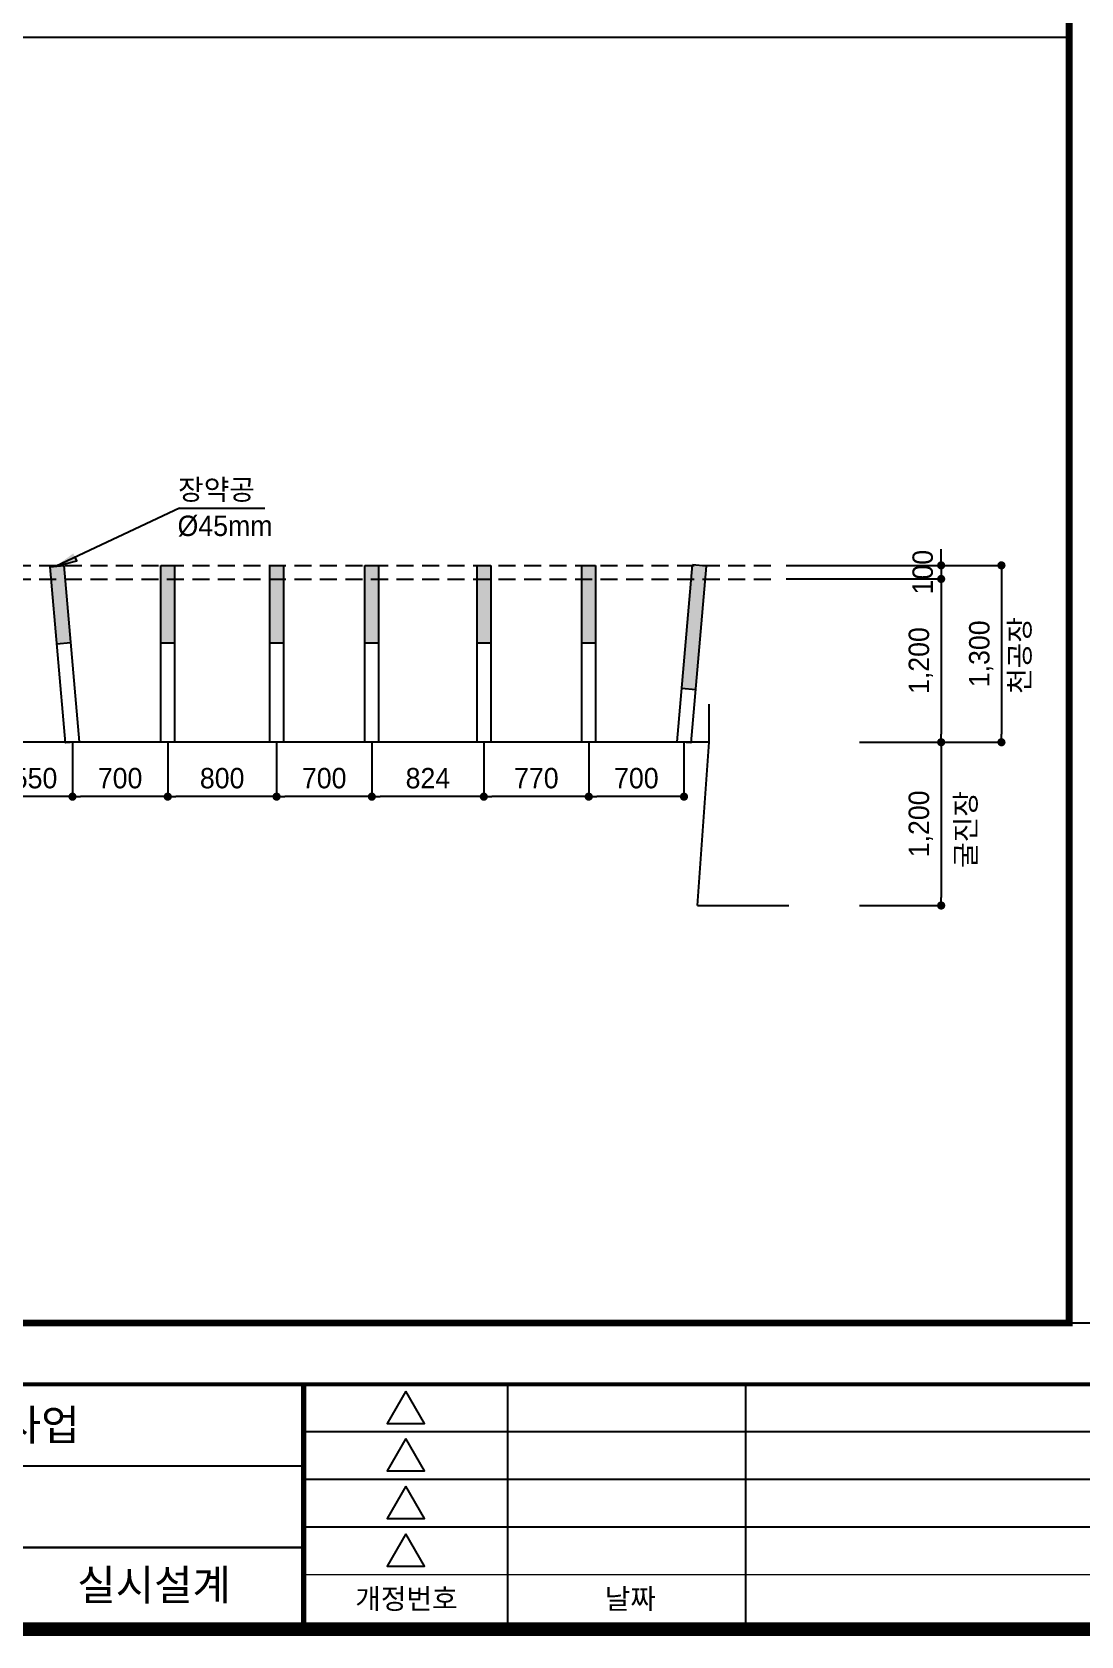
# Model space of a CAD drawing. Extents: x -689 to 317106, y 182884 to 219577.
# Drawn here: x 204209 to 211917, y 183834 to 195623 of the extents above; entities that cross this region are included whole.
import ezdxf
from ezdxf.enums import TextEntityAlignment as Align

# ---------------------------------------------------------------- set-up
doc = ezdxf.new("R2010")
doc.units = 0
doc.header["$LTSCALE"] = 500
doc.header["$MEASUREMENT"] = 0
doc.linetypes.add('HIDDEN', pattern=[0.375, 0.25, -0.125])
doc.layers.get('DEFPOINTS').update_dxf_attribs({"color": 55})
doc.layers.add('0-251', color=7, linetype='Continuous', true_color=0x6e6e6e)
for name, color, linetype in [('A-DIM01', 1, 'Continuous'), ('CS-EXCV', 3, 'CFZ008'), ('CX-BORD-LIN1', 7, 'Continuous'), ('CX-BORD-LIN2', 7, 'Continuous'), ('CZ-TEX0', 7, 'Continuous'), ('CZ-TEX1', 7, 'Continuous'), ('CZ-TEX2', 7, 'Continuous'), ('CZ-TEX3', 7, 'Continuous'), ('발파공(심발)', 4, 'Continuous'), ('발파공(확대)', 7, 'Continuous')]:
    doc.layers.add(name, color=color, linetype=linetype)
doc.styles.add('GTXT', font='')
doc.styles.add('TB_BTXT', font='')
doc.styles.add('TB_TEXT', font='')
doc.styles.add('돋움', font='')
doc.styles.add('돋움체', font='')
doc.styles.get('GTXT').set_extended_font_data('Dotum')
doc.styles.get('TB_BTXT').set_extended_font_data('Dotum')
doc.styles.get('TB_TEXT').set_extended_font_data('Dotum')
doc.styles.get('돋움').set_extended_font_data('Dotum')
doc.styles.get('돋움체').set_extended_font_data('Dotum')
doc.linetypes.add('CFZ008', pattern='A,0.9,-0.2,[106,KHCLINE.shx,S=0.00606,R=180,X=0,Y=0],0.9', length=2)
doc.dimstyles.new('D_50', dxfattribs={"dimscale": 50, "dimtxt": 3, "dimasz": 1.2, "dimexe": 0, "dimexo": 0, "dimgap": 1.2, "dimtad": 1, "dimdec": 0, "dimrnd": 0.0005, "dimdsep": 46, "dimlunit": 6, "dimtxsty": '돋움체', "dimblk": 'DOT', "dimcen": 0.09, "dimclrd": 1, "dimclre": 1, "dimclrt": 1, "dimaunit": 1, "dimadec": 0, "dimazin": 0, "dimtfac": 1, "dimtdec": 0, "dimtix": 1, "dimtmove": 2, "dimatfit": 0, "dimfxl": 1, "dimtvp": 2, "dimtolj": 1, "dimtzin": 0, "dimlwd": -1, "dimlwe": -1, "dimarcsym": 0})

# ---------------------------------------------------------------- blocks, each defined once
blk = doc.blocks.new('_Dot')
at = {"color": 0, "linetype": 'ByBlock', "lineweight": -2}
blk.add_line((-0.5, 0), (-1, 0), dxfattribs=at)
at = {"color": 0, "linetype": 'ByBlock', "const_width": 0.5}
blk.add_lwpolyline([(-0.25, 0, 1), (0.25, 0, 1)], format="xyb", close=True, dxfattribs=at)
blk = doc.blocks.new('*D245')
at = {"layer": 'A-DIM01', "color": 1, "ltscale": 10, "transparency": 16777216}
for p, q in [((203956, 190403), (203956, 190003)), ((204506, 190403), (204506, 190003)), ((204446, 190003), (204016, 190003))]:
    blk.add_line(p, q, dxfattribs=at)
at = {"layer": 'DEFPOINTS', "color": 0, "ltscale": 10, "transparency": 16777216}
for p in [(203956, 190403), (204506, 190403), (203956, 190003)]:
    blk.add_point(p, dxfattribs=at)
at = {"layer": 'A-DIM01', "color": 1, "ltscale": 10, "transparency": 16777216, "xscale": 60, "yscale": 60, "zscale": 60, "rotation": 180}
blk.add_blockref('_Dot', (203956, 190003), dxfattribs=at)
at = {"layer": 'A-DIM01', "color": 1, "ltscale": 10, "transparency": 16777216, "xscale": 60, "yscale": 60, "zscale": 60}
blk.add_blockref('_Dot', (204506, 190003), dxfattribs=at)
at = {"layer": 'A-DIM01', "color": 1, "ltscale": 10, "transparency": 16777216, "insert": (204231, 190138), "char_height": 150, "attachment_point": 5, "style": '돋움체'}
blk.add_mtext('\\A1;550', dxfattribs=at)
blk = doc.blocks.new('*D246')
at = {"layer": 'A-DIM01', "color": 1, "ltscale": 10, "transparency": 16777216}
for p, q in [((204506, 190403), (204506, 190003)), ((205206, 190403), (205206, 190003)), ((205146, 190003), (204566, 190003))]:
    blk.add_line(p, q, dxfattribs=at)
at = {"layer": 'DEFPOINTS', "color": 0, "ltscale": 10, "transparency": 16777216}
for p in [(204506, 190403), (205206, 190403), (204506, 190003)]:
    blk.add_point(p, dxfattribs=at)
at = {"layer": 'A-DIM01', "color": 1, "ltscale": 10, "transparency": 16777216, "xscale": 60, "yscale": 60, "zscale": 60, "rotation": 180}
blk.add_blockref('_Dot', (204506, 190003), dxfattribs=at)
at = {"layer": 'A-DIM01', "color": 1, "ltscale": 10, "transparency": 16777216, "xscale": 60, "yscale": 60, "zscale": 60}
blk.add_blockref('_Dot', (205206, 190003), dxfattribs=at)
at = {"layer": 'A-DIM01', "color": 1, "ltscale": 10, "transparency": 16777216, "insert": (204856, 190138), "char_height": 150, "attachment_point": 5, "style": '돋움체'}
blk.add_mtext('\\A1;700', dxfattribs=at)
blk = doc.blocks.new('*D247')
at = {"layer": 'A-DIM01', "color": 1, "ltscale": 10, "transparency": 16777216}
for p, q in [((208300, 190403), (208300, 190003)), ((209000, 190403), (209000, 190003)), ((208940, 190003), (208360, 190003))]:
    blk.add_line(p, q, dxfattribs=at)
at = {"layer": 'DEFPOINTS', "color": 0, "ltscale": 10, "transparency": 16777216}
for p in [(208300, 190403), (209000, 190403), (208300, 190003)]:
    blk.add_point(p, dxfattribs=at)
at = {"layer": 'A-DIM01', "color": 1, "ltscale": 10, "transparency": 16777216, "xscale": 60, "yscale": 60, "zscale": 60, "rotation": 180}
blk.add_blockref('_Dot', (208300, 190003), dxfattribs=at)
at = {"layer": 'A-DIM01', "color": 1, "ltscale": 10, "transparency": 16777216, "xscale": 60, "yscale": 60, "zscale": 60}
blk.add_blockref('_Dot', (209000, 190003), dxfattribs=at)
at = {"layer": 'A-DIM01', "color": 1, "ltscale": 10, "transparency": 16777216, "insert": (208650, 190138), "char_height": 150, "attachment_point": 5, "style": '돋움체'}
blk.add_mtext('\\A1;700', dxfattribs=at)
blk = doc.blocks.new('*D255')
at = {"layer": 'A-DIM01', "color": 1, "ltscale": 10, "transparency": 16777216}
for p, q in [((210890, 191763), (210890, 191823)), ((209750, 191703), (210890, 191703)), ((210890, 191703), (210890, 191603)), ((209750, 191603), (210890, 191603)), ((210890, 191543), (210890, 191483))]:
    blk.add_line(p, q, dxfattribs=at)
at = {"layer": 'DEFPOINTS', "color": 0, "ltscale": 10, "transparency": 16777216}
for p in [(209750, 191703), (209750, 191603), (210890, 191603)]:
    blk.add_point(p, dxfattribs=at)
at = {"layer": 'A-DIM01', "color": 1, "ltscale": 10, "transparency": 16777216, "xscale": 60, "yscale": 60, "zscale": 60}
for p, rotation in [((210890, 191703), 270), ((210890, 191603), 90)]:
    blk.add_blockref('_Dot', p, dxfattribs=dict(at, rotation=rotation))
at = {"layer": 'A-DIM01', "color": 1, "ltscale": 10, "transparency": 16777216, "insert": (210755, 191653), "char_height": 150, "attachment_point": 5, "rotation": 90, "style": '돋움체'}
blk.add_mtext('\\A1;100', dxfattribs=at)
blk = doc.blocks.new('*D256')
at = {"layer": 'A-DIM01', "color": 1, "ltscale": 10, "transparency": 16777216}
for p, q in [((210290, 190403), (210890, 190403)), ((210890, 190343), (210890, 189263)), ((210290, 189203), (210890, 189203))]:
    blk.add_line(p, q, dxfattribs=at)
at = {"layer": 'DEFPOINTS', "color": 0, "ltscale": 10, "transparency": 16777216}
for p in [(210290, 190403), (210290, 189203), (210890, 189203)]:
    blk.add_point(p, dxfattribs=at)
at = {"layer": 'A-DIM01', "color": 1, "ltscale": 10, "transparency": 16777216, "xscale": 60, "yscale": 60, "zscale": 60}
for p, rotation in [((210890, 190403), 90), ((210890, 189203), 270)]:
    blk.add_blockref('_Dot', p, dxfattribs=dict(at, rotation=rotation))
at = {"layer": 'A-DIM01', "color": 1, "ltscale": 10, "transparency": 16777216, "insert": (210740, 189803), "char_height": 150, "attachment_point": 5, "rotation": 90, "style": '돋움체'}
blk.add_mtext('\\A1;1,200', dxfattribs=at)
blk = doc.blocks.new('*D257')
at = {"layer": 'A-DIM01', "color": 1, "ltscale": 10, "transparency": 16777216}
for p, q in [((210290, 191603), (210890, 191603)), ((210890, 191543), (210890, 190463)), ((210290, 190403), (210890, 190403))]:
    blk.add_line(p, q, dxfattribs=at)
at = {"layer": 'DEFPOINTS', "color": 0, "ltscale": 10, "transparency": 16777216}
for p in [(210290, 191603), (210290, 190403), (210890, 190403)]:
    blk.add_point(p, dxfattribs=at)
at = {"layer": 'A-DIM01', "color": 1, "ltscale": 10, "transparency": 16777216, "xscale": 60, "yscale": 60, "zscale": 60}
for p, rotation in [((210890, 191603), 90), ((210890, 190403), 270)]:
    blk.add_blockref('_Dot', p, dxfattribs=dict(at, rotation=rotation))
at = {"layer": 'A-DIM01', "color": 1, "ltscale": 10, "transparency": 16777216, "insert": (210740, 191003), "char_height": 150, "attachment_point": 5, "rotation": 90, "style": '돋움체'}
blk.add_mtext('\\A1;1,200', dxfattribs=at)
blk = doc.blocks.new('*D258')
at = {"layer": 'A-DIM01', "color": 1, "ltscale": 10, "transparency": 16777216}
for p, q in [((210890, 191703), (211333, 191703)), ((211333, 191643), (211333, 190463)), ((210890, 190403), (211333, 190403))]:
    blk.add_line(p, q, dxfattribs=at)
at = {"layer": 'DEFPOINTS', "color": 0, "ltscale": 10, "transparency": 16777216}
for p in [(210890, 191703), (210890, 190403), (211333, 190403)]:
    blk.add_point(p, dxfattribs=at)
at = {"layer": 'A-DIM01', "color": 1, "ltscale": 10, "transparency": 16777216, "xscale": 60, "yscale": 60, "zscale": 60}
for p, rotation in [((211333, 191703), 90), ((211333, 190403), 270)]:
    blk.add_blockref('_Dot', p, dxfattribs=dict(at, rotation=rotation))
at = {"layer": 'A-DIM01', "color": 1, "ltscale": 10, "transparency": 16777216, "insert": (211184, 191053), "char_height": 150, "attachment_point": 5, "rotation": 90, "style": '돋움체'}
blk.add_mtext('\\A1;1,300', dxfattribs=at)
blk = doc.blocks.new('*D259')
at = {"layer": 'A-DIM01', "color": 1, "ltscale": 10, "transparency": 16777216}
for p, q in [((205206, 190403), (205206, 190003)), ((206006, 190403), (206006, 190003)), ((205946, 190003), (205266, 190003))]:
    blk.add_line(p, q, dxfattribs=at)
at = {"layer": 'DEFPOINTS', "color": 0, "ltscale": 10, "transparency": 16777216}
for p in [(205206, 190403, 0), (206006, 190403, 0), (205206, 190003)]:
    blk.add_point(p, dxfattribs=at)
at = {"layer": 'A-DIM01', "color": 1, "ltscale": 10, "transparency": 16777216, "xscale": 60, "yscale": 60, "zscale": 60, "rotation": 180}
blk.add_blockref('_Dot', (205206, 190003), dxfattribs=at)
at = {"layer": 'A-DIM01', "color": 1, "ltscale": 10, "transparency": 16777216, "xscale": 60, "yscale": 60, "zscale": 60}
blk.add_blockref('_Dot', (206006, 190003), dxfattribs=at)
at = {"layer": 'A-DIM01', "color": 1, "ltscale": 10, "transparency": 16777216, "insert": (205606, 190138), "char_height": 150, "attachment_point": 5, "style": '돋움체'}
blk.add_mtext('\\A1;800', dxfattribs=at)
blk = doc.blocks.new('*D591')
at = {"layer": 'A-DIM01', "color": 1, "ltscale": 10, "transparency": 16777216}
for p, q in [((206006, 190403), (206006, 190003)), ((206706, 190403), (206706, 190003)), ((206646, 190003), (206066, 190003))]:
    blk.add_line(p, q, dxfattribs=at)
at = {"layer": 'DEFPOINTS', "color": 0, "ltscale": 10, "transparency": 16777216}
for p in [(206006, 190403, 0), (206706, 190403, 0), (206006, 190003)]:
    blk.add_point(p, dxfattribs=at)
at = {"layer": 'A-DIM01', "color": 1, "ltscale": 10, "transparency": 16777216, "xscale": 60, "yscale": 60, "zscale": 60, "rotation": 180}
blk.add_blockref('_Dot', (206006, 190003), dxfattribs=at)
at = {"layer": 'A-DIM01', "color": 1, "ltscale": 10, "transparency": 16777216, "xscale": 60, "yscale": 60, "zscale": 60}
blk.add_blockref('_Dot', (206706, 190003), dxfattribs=at)
at = {"layer": 'A-DIM01', "color": 1, "ltscale": 10, "transparency": 16777216, "insert": (206356, 190138), "char_height": 150, "attachment_point": 5, "style": '돋움체'}
blk.add_mtext('\\A1;700', dxfattribs=at)
blk = doc.blocks.new('*D592')
at = {"layer": 'A-DIM01', "color": 1, "ltscale": 10, "transparency": 16777216}
for p, q in [((206706, 190403), (206706, 190003)), ((207529, 190403), (207529, 190003)), ((207469, 190003), (206766, 190003))]:
    blk.add_line(p, q, dxfattribs=at)
at = {"layer": 'DEFPOINTS', "color": 0, "ltscale": 10, "transparency": 16777216}
for p in [(206706, 190403, 0), (207529, 190403), (206706, 190003)]:
    blk.add_point(p, dxfattribs=at)
at = {"layer": 'A-DIM01', "color": 1, "ltscale": 10, "transparency": 16777216, "xscale": 60, "yscale": 60, "zscale": 60, "rotation": 180}
blk.add_blockref('_Dot', (206706, 190003), dxfattribs=at)
at = {"layer": 'A-DIM01', "color": 1, "ltscale": 10, "transparency": 16777216, "xscale": 60, "yscale": 60, "zscale": 60}
blk.add_blockref('_Dot', (207529, 190003), dxfattribs=at)
at = {"layer": 'A-DIM01', "color": 1, "ltscale": 10, "transparency": 16777216, "insert": (207118, 190138), "char_height": 150, "attachment_point": 5, "style": '돋움체'}
blk.add_mtext('\\A1;824', dxfattribs=at)
blk = doc.blocks.new('*D593')
at = {"layer": 'A-DIM01', "color": 1, "ltscale": 10, "transparency": 16777216}
for p, q in [((207529, 190403), (207529, 190003)), ((208300, 190403), (208300, 190003)), ((208240, 190003), (207589, 190003))]:
    blk.add_line(p, q, dxfattribs=at)
at = {"layer": 'DEFPOINTS', "color": 0, "ltscale": 10, "transparency": 16777216}
for p in [(207529, 190403, 0), (208300, 190403), (207529, 190003)]:
    blk.add_point(p, dxfattribs=at)
at = {"layer": 'A-DIM01', "color": 1, "ltscale": 10, "transparency": 16777216, "xscale": 60, "yscale": 60, "zscale": 60, "rotation": 180}
blk.add_blockref('_Dot', (207529, 190003), dxfattribs=at)
at = {"layer": 'A-DIM01', "color": 1, "ltscale": 10, "transparency": 16777216, "xscale": 60, "yscale": 60, "zscale": 60}
blk.add_blockref('_Dot', (208300, 190003), dxfattribs=at)
at = {"layer": 'A-DIM01', "color": 1, "ltscale": 10, "transparency": 16777216, "insert": (207915, 190138), "char_height": 150, "attachment_point": 5, "style": '돋움체'}
blk.add_mtext('\\A1;770', dxfattribs=at)
blk = doc.blocks.new('CXBLKA1')
at = {"layer": 'CX-BORD-LIN1', "color": 7, "const_width": 2}
blk.add_lwpolyline([(821, 20), (25, 20), (25, 574), (821, 574)], close=True, dxfattribs=at)
at = {"layer": 'CX-BORD-LIN1', "color": 7}
for points, const_width in [([(821, 56), (25, 56)], 0.6), ([(305, 20), (305, 56)], 0.8)]:
    blk.add_lwpolyline(points, dxfattribs=dict(at, const_width=const_width))
at = {"layer": 'CX-BORD-LIN2', "color": 7}
for p, q in [((335, 20), (335, 56)), ((370, 20), (370, 56))]:
    blk.add_line(p, q, dxfattribs=at)
for points in [[(320, 55), (317.26, 50.25), (322.74, 50.25)], [(320, 48), (317.26, 43.25), (322.74, 43.25)], [(320, 41), (317.26, 36.25), (322.74, 36.25)], [(320, 34), (317.26, 29.25), (322.74, 29.25)]]:
    blk.add_lwpolyline(points, close=True, dxfattribs=at)
for points in [[(611, 49), (305, 49)], [(611, 42), (305, 42)], [(611, 35), (305, 35)]]:
    blk.add_lwpolyline(points, dxfattribs=at)
for points, const_width in [([(305, 44), (145, 44)], 0.3), ([(305, 32), (145, 32)], 0.3), ([(611, 28), (305, 28)], 0.2)]:
    blk.add_lwpolyline(points, dxfattribs=dict(at, const_width=const_width))
at = {"layer": 'CZ-TEX0', "color": 7, "style": 'TB_BTXT'}
blk.add_attdef('UD_TITLE', text='', height=10, dxfattribs=at).set_placement((423, 553), align=Align.MIDDLE_CENTER)
at = {"layer": 'CZ-TEX1', "color": 7, "style": 'TB_BTXT'}
blk.add_attdef('PI_CNAME', text='', height=5, dxfattribs=at).set_placement((40, 552), align=Align.BOTTOM_LEFT)
blk.add_attdef('UD_SUBTITLE', text='', height=7, dxfattribs=at).set_placement((423, 538), align=Align.MIDDLE_CENTER)
at = {"layer": 'CZ-TEX2', "color": 7, "style": 'TB_TEXT'}
for s, p in [('개정번호', (320.1, 24.5)), ('날짜', (353, 24.5))]:
    blk.add_text(s, height=3, dxfattribs=at).set_placement(p, align=Align.MIDDLE)
at = {"layer": 'CZ-TEX2', "color": 7}
for tag, height, style, p in [('UD_CDNAME', 4, 'TB_BTXT', (42, 544)), ('DA_STDNAME', 3, 'TB_TEXT', (783.49, 13.5))]:
    blk.add_attdef(tag, text='', height=height, dxfattribs=dict(at, style=style)).set_placement(p, align=Align.BOTTOM_LEFT)
at = {"layer": 'CZ-TEX2', "color": 7, "style": 'TB_TEXT'}
for tag, height, p in [('DC_RDATE4', 3.5, (353, 52.5)), ('DC_RAPP4', 3.5, (501.56, 52.5)), ('DC_RCHK4', 3.5, (542.36, 52.5)), ('DC_RDGN4', 3.5, (582.36, 52.5)), ('PI_TITLE', 4.5, (243, 50)), ('DC_RNUM4', 3, (320, 52)), ('UD_CDIST', 4.5, (676, 50)), ('FI_NAME', 4.5, (780, 51)), ('DC_RDATE3', 3.5, (353, 45.4)), ('DC_RAPP3', 3.5, (501.56, 45.4)), ('DC_RCHK3', 3.5, (542.36, 45.4)), ('DC_RDGN3', 3.5, (582.36, 45.4)), ('DC_RNUM3', 3, (320, 45)), ('DI_TITLE', 4.5, (780, 44)), ('PI_CDNAME', 4.5, (243, 38)), ('DC_RDATE2', 3.5, (353, 38.5)), ('DC_RAPP2', 3.5, (501.56, 38.5)), ('DC_RCHK2', 3.5, (542.36, 38.5)), ('DC_RDGN2', 3.5, (582.36, 38.5)), ('DA_HSCALE', 4.5, (658.5, 38)), ('DA_VSCALE', 4.5, (693, 38)), ('DC_RNUM2', 3, (320, 38)), ('DI_SUBTITLE', 3.5, (780, 37)), ('DC_RDATE1', 3.5, (353, 31.5)), ('DC_RAPP1', 3.5, (501.56, 31.5)), ('DC_RCHK1', 3.5, (542.36, 31.5)), ('DC_RDGN1', 3.5, (582.36, 31.5)), ('DC_RNUM1', 3, (320, 31)), ('PA_CCLASS', 4.5, (204, 26.5)), ('PI_STAGE', 4.5, (283, 26.5)), ('DI_DRWNO', 4.5, (676, 26.5)), ('DA_PAGENO', 4.5, (780, 26.5))]:
    blk.add_attdef(tag, text='', height=height, dxfattribs=at).set_placement(p, align=Align.MIDDLE_CENTER)
for tag, p in [('DC_RDES4', (377, 52.5)), ('DC_RDES3', (377, 45.4)), ('DC_RDES2', (377, 38.5)), ('DC_RDES1', (377.03, 31.5))]:
    blk.add_attdef(tag, text='', height=3.5, dxfattribs=at).set_placement(p, align=Align.MIDDLE_LEFT)
at = {"layer": 'CZ-TEX3', "color": 7, "style": 'TB_TEXT', "flags": 1}
for tag, p in [('PI_ID', (24, 16)), ('PI_CCODE', (31, 16)), ('PA_DSDATE', (47, 16)), ('PA_DEDATE', (64, 16)), ('PA_CSDATE', (81, 16)), ('PA_CEDATE', (98, 16)), ('PA_CFDATE', (114, 16)), ('EI_ENAME', (132, 16)), ('EI_DEPT', (146, 16)), ('EI_PERSON', (158, 16)), ('EI_EMAIL', (174, 16)), ('CI_CATEG', (189, 16)), ('CI_ROLE', (204, 16)), ('CI_ONAME', (216, 16)), ('CI_ADDR', (232, 16)), ('CI_TEL', (246, 16)), ('CI_FAX', (257, 16)), ('CI_HPADDR', (270, 16)), ('CI_CODE', (287, 16)), ('CI_DEPT', (300, 16)), ('CI_PERSON', (312, 16)), ('CI_EMAIL', (329, 16)), ('CI_PROLE', (342, 16)), ('DI_MANCODE', (357, 16)), ('DI_CATEG', (377, 16)), ('DI_LDATE', (392, 16)), ('DI_PCLASS', (407, 16)), ('DI_MMCLASS', (424, 16)), ('DI_MSCLASS', (443, 16)), ('DI_ECLASS', (462, 16)), ('DI_FNAME', (478, 16)), ('DC_ONAME', (493, 16)), ('DC_NNAME', (510, 16)), ('FI_CODE', (529, 16)), ('FI_CLASS', (545, 16)), ('FI_ICODE1', (563, 16)), ('FI_ICODE2', (581, 16)), ('------------', (597, 16))]:
    blk.add_attdef(tag, p, '', height=2, dxfattribs=at)

msp = doc.modelspace()

# ---------------------------------------------------------------- hatches: boundary and pattern name
at = {"layer": 'A-DIM01'}
h = msp.add_hatch(color=1, dxfattribs=at)
h.dxf.hatch_style = 1
h.paths.add_polyline_path([(204385.35166, 191697.63475), (204511.80762, 191790.8746), (204524.8629, 191763.01794), (204537.91817, 191735.16128)])
at = {"layer": '발파공(심발)'}
for points in [[(204442.15438, 191701.99254), (204342.53491, 191693.27696), (204392.06677, 191127.12511), (204491.68624, 191135.84069)], [(205255.64711, 191702.58164), (205155.64711, 191702.58164), (205155.64711, 191134.26718), (205255.64711, 191134.26718)], [(206055.64711, 191702.58164), (205955.64711, 191702.58164), (205955.64711, 191134.26718), (206055.64711, 191134.26718)], [(206755.64711, 191702.58164), (206655.64711, 191702.58164), (206655.64711, 191134.26718), (206755.64711, 191134.26718)], [(207579.41251, 191702.58164), (207479.41251, 191702.58164), (207479.41251, 191134.26718), (207579.41251, 191134.26718)], [(208349.66954, 191702.58164), (208249.66954, 191702.58164), (208249.66954, 191134.26718), (208349.66954, 191134.26718)], [(209163.5578, 191698.10941), (209063.95525, 191707.01622), (208985.21248, 190800.70194), (209084.81504, 190791.79514)]]:
    msp.add_hatch(color=253, dxfattribs=at).paths.add_polyline_path(points)

# ---------------------------------------------------------------- linework, layer by layer
at = {"layer": '0-251', "const_width": 50}
msp.add_lwpolyline([(211830.64711, 186134.30698), (193580.64711, 186134.30698), (193580.64711, 208584.30698), (211830.64711, 208584.30698), (211830.64711, 186134.30698)], dxfattribs=at)
at = {"layer": 'A-DIM01'}
msp.add_line((205293.11332, 192123.06538, 0), (204385.35166, 191697.63475, 0), dxfattribs=at)
at = {"layer": 'A-DIM01', "elevation": 0}
msp.add_lwpolyline([(205293.11332, 192123.06538), (205919.49481, 192123.06538)], dxfattribs=at)
at = {"layer": 'A-DIM01', "linetype": 'HIDDEN'}
for points in [[(195824.79271, 191702.58164), (209681.86374, 191702.58164)], [(195824.79271, 191602.58164), (209681.86374, 191602.58164)]]:
    msp.add_lwpolyline(points, dxfattribs=at)
at = {"layer": 'A-DIM01', "color": 1, "elevation": 0}
msp.add_lwpolyline([(204385.35166, 191697.63475), (204537.91817, 191735.16128), (204524.8629, 191763.01794)], dxfattribs=at)
at = {"layer": 'CS-EXCV', "linetype": 'CFZ008', "ltscale": 0.5}
for p, q in [((209184.72334, 190402.58164), (196226.57087, 190402.58164)), ((209099.81071, 189202.58164), (209184.72334, 190402.58164))]:
    msp.add_line(p, q, dxfattribs=at)
at = {"layer": 'CS-EXCV', "color": 3}
msp.add_line((209099.81071, 189202.58164), (209770.58361, 189202.58164), dxfattribs=at)
at = {"layer": 'DEFPOINTS'}
msp.add_line((193580.64711, 195584.30698), (211830.64711, 195584.30698), dxfattribs=at)
for points in [[(193580.64711, 211034.30698), (231630.64711, 211034.30698), (231630.64711, 186134.30698), (193580.64711, 186134.30698)], [(193580.64711, 196184.30698), (211830.64711, 196184.30698), (211830.64711, 186134.30698), (193580.64711, 186134.30698)]]:
    msp.add_lwpolyline(points, close=True, dxfattribs=at)
at = {"layer": '발파공(심발)', "color": 3}
for p, q in [((204342.53491, 191693.27696, 0), (204442.15438, 191701.99254, 0)), ((205155.64711, 191702.58164, 0), (205255.64711, 191702.58164, 0)), ((205955.64711, 191702.58164, 0), (206055.64711, 191702.58164, 0)), ((206655.64711, 191702.58164, 0), (206755.64711, 191702.58164, 0)), ((207479.41251, 191702.58164, 0), (207579.41251, 191702.58164, 0)), ((208249.66954, 191702.58164, 0), (208349.66954, 191702.58164, 0)), ((209163.34725, 191698.12824), (209063.74469, 191707.03504))]:
    msp.add_line(p, q, dxfattribs=at)
at = {"layer": '발파공(심발)', "color": 7}
for p, q in [((204392.06677, 191127.12511, 0), (204491.68624, 191135.84069, 0)), ((205155.64711, 191134.26718, 0), (205255.64711, 191134.26718, 0)), ((205955.64711, 191134.26718, 0), (206055.64711, 191134.26718, 0)), ((206655.64711, 191134.26718, 0), (206755.64711, 191134.26718, 0)), ((207479.41251, 191134.26718, 0), (207579.41251, 191134.26718, 0)), ((208249.66954, 191134.26718, 0), (208349.66954, 191134.26718, 0)), ((208985.21248, 190800.70194), (209084.81504, 190791.79514))]:
    msp.add_line(p, q, dxfattribs=at)
at = {"layer": '발파공(심발)', "color": 3}
for points in [[(204442.15438, 191701.99254), (204555.45684, 190406.93943), (204455.83737, 190398.22386), (204342.53491, 191693.27696)], [(205255.64711, 191702.58164), (205255.64711, 190402.58164), (205155.64711, 190402.58164), (205155.64711, 191702.58164)], [(206055.64711, 191702.58164), (206055.64711, 190402.58164), (205955.64711, 190402.58164), (205955.64711, 191702.58164)], [(206755.64711, 191702.58164), (206755.64711, 190402.58164), (206655.64711, 190402.58164), (206655.64711, 191702.58164)], [(207579.41251, 191702.58164), (207579.41251, 190402.58164), (207479.41251, 190402.58164), (207479.41251, 191702.58164)], [(208349.66954, 191702.58164), (208349.66954, 190402.58164), (208249.66954, 190402.58164), (208249.66954, 191702.58164)], [(209163.34725, 191698.12824), (209049.61199, 190398.12824), (208950.00943, 190407.03504), (209063.74469, 191707.03504)]]:
    msp.add_lwpolyline(points, dxfattribs=at)
at = {"layer": '발파공(확대)'}
msp.add_line((209184.72334, 190402.58164), (209184.72334, 190682.15786), dxfattribs=at)

# ---------------------------------------------------------------- block references
ref = msp.add_blockref('CXBLKA1', (190955.64711, 182884.30698), dxfattribs=dict(xscale=50, yscale=50, zscale=50))
ref.add_attrib('PI_TITLE', '승학터널 민간투자사업', dxfattribs={"layer": 'CZ-TEX2', "height": 225, "style": 'TB_TEXT'}).set_placement((203105.64711, 185384.30698), align=Align.MIDDLE_CENTER)
ref.add_attrib('PI_STAGE', '실시설계', dxfattribs={"layer": 'CZ-TEX2', "height": 225, "style": 'TB_TEXT'}).set_placement((205105.64711, 184209.30698), align=Align.MIDDLE_CENTER)

# ---------------------------------------------------------------- texts
at = {"layer": 'CZ-TEX2', "style": 'GTXT'}
for s, p in [('장약공', (205282.06574, 192184.57968, 0)), ('Ø45mm', (205278.26562, 191918.74457, 0))]:
    msp.add_text(s, height=150, dxfattribs=at).set_placement(p)
at = {"layer": 'CZ-TEX2', "style": '돋움'}
for s, p in [('천공장', (211541.37384, 190758.14072)), ('굴진장', (211144.95684, 189478.6671))]:
    msp.add_text(s, height=150, rotation=90.000138978, dxfattribs=at).set_placement(p)

# ---------------------------------------------------------------- dimensions: what is measured, and where the dimension line sits
at = {"layer": 'A-DIM01', "ltscale": 10}
dim = msp.add_aligned_dim(p1=(209749.65695, 191702.58164), p2=(209749.65695, 191602.58164), distance=1139.98278, dimstyle='D_50', dxfattribs=at)
dim.commit()
dim.dimension.update_dxf_attribs({"geometry": '*D255', "text_midpoint": (210754.53797, 191652.58164)})
for base, p1, p2, picture, middle in [((211333.34206, 190402.58164), (210889.63973, 191702.58164), (210889.63973, 190402.58164), '*D258', (211183.78982, 191052.58164)), ((210889.63973, 190402.58164), (210289.63973, 191602.58164), (210289.63973, 190402.58164), '*D257', (210740.0875, 191002.58164)), ((210889.63973, 189202.58164), (210289.63973, 190402.58164), (210289.63973, 189202.58164), '*D256', (210740.0875, 189802.58164))]:
    dim = msp.add_linear_dim(base=base, p1=p1, p2=p2, angle=90, dimstyle='D_50', dxfattribs=at)
    dim.commit()
    dim.dimension.update_dxf_attribs({"geometry": picture, "text_midpoint": middle})
for base, p1, p2, picture, middle in [((203955.64711, 190002.58164), (204505.64711, 190402.58164), (203955.64711, 190402.58164), '*D245', (204230.64711, 190137.68341)), ((204505.64711, 190002.58164), (205205.64711, 190402.58164), (204505.64711, 190402.58164), '*D246', (204855.64711, 190137.68341)), ((205205.64711, 190002.58164, 0), (206005.64711, 190402.58164), (205205.64711, 190402.58164), '*D259', (205605.64711, 190137.68341, 0)), ((206005.64711, 190002.58164, 0), (206705.64711, 190402.58164), (206005.64711, 190402.58164), '*D591', (206355.64711, 190137.68341, 0)), ((206705.64711, 190002.58164), (207529.41251, 190402.58164), (206705.64711, 190402.58164, 0), '*D592', (207117.52981, 190137.68341)), ((207529.41251, 190002.58164), (208299.66954, 190402.58164), (207529.41251, 190402.58164, 0), '*D593', (207914.54102, 190137.68341)), ((208299.66954, 190002.58164), (208999.81071, 190402.58164), (208299.66954, 190402.58164), '*D247', (208649.74012, 190137.68341))]:
    dim = msp.add_linear_dim(base=base, p1=p1, p2=p2, dimstyle='D_50', dxfattribs=at)
    dim.commit()
    dim.dimension.update_dxf_attribs({"geometry": picture, "text_midpoint": middle})

doc.saveas('drawing.dxf')
